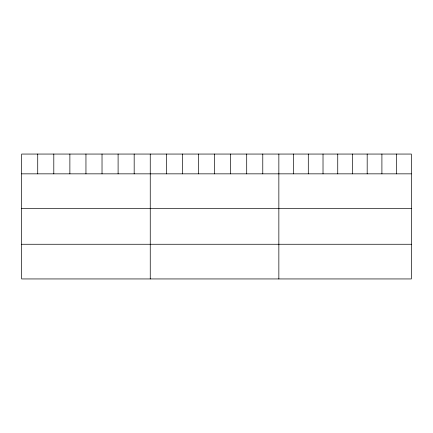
<?xml version="1.0" encoding="UTF-8"?>
<svg xmlns="http://www.w3.org/2000/svg" width="433" height="433" viewBox="0 0 433 433"><rect width="100%" height="100%" fill="white"/><g stroke="black" fill="none" stroke-linecap="round" stroke-linejoin="round"><path stroke-width="0.65" d="M411.35 173.844L411.35 278.944L21.65 278.944L21.65 154.056L411.35 154.056L411.35 173.844L21.65 173.844M21.65 208.527L411.35 208.527M21.65 244.261L411.35 244.261M396.628 154.056L396.628 173.844M381.906 154.056L381.906 173.844M367.184 154.056L367.184 173.844M352.462 154.056L352.462 173.844M337.74 154.056L337.74 173.844M323.018 154.056L323.018 173.844M308.296 154.056L308.296 173.844M293.574 154.056L293.574 173.844M278.852 154.056L278.852 278.944M262.777 154.056L262.777 173.844M246.702 154.056L246.702 173.844M230.627 154.056L230.627 173.844M214.552 154.056L214.552 173.844M198.476 154.056L198.476 173.844M182.401 154.056L182.401 173.844M166.326 154.056L166.326 173.844M150.251 154.056L150.251 278.944M134.176 154.056L134.176 173.844M118.101 154.056L118.101 173.844M102.026 154.056L102.026 173.844M85.951 154.056L85.951 173.844M69.875 154.056L69.875 173.844M53.8 154.056L53.8 173.844M37.725 154.056L37.725 173.844"/></g></svg>
